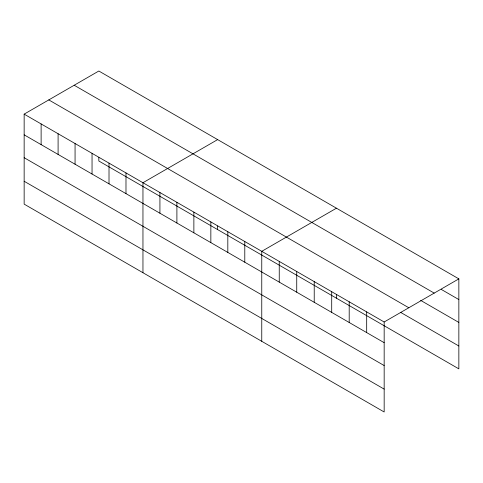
<?xml version="1.0" encoding="UTF-8"?>
<svg xmlns="http://www.w3.org/2000/svg" width="483" height="483" viewBox="0 0 483 483"><rect width="100%" height="100%" fill="white"/><g stroke="black" fill="none" stroke-linecap="round" stroke-linejoin="round"><path stroke-width="0.72" d="M458.85 278.872L384.166 321.992L384.166 411.981L24.15 204.128L24.15 114.133L98.834 71.019L458.85 278.872L458.85 368.867L98.834 161.008L98.834 157.44M217.64 139.611L142.956 182.725L142.956 272.72M336.446 208.203L261.762 251.317L261.762 341.312M441.365 289.468L458.85 299.563M74.189 85.243L434.205 293.103M420.639 300.372L458.85 322.433M48.795 99.909L408.811 307.762M400.564 312.344L458.85 345.997M24.15 114.133L384.166 321.992M24.15 134.829L384.166 342.682M24.15 157.7L384.166 365.553M24.15 181.258L384.166 389.111M366.682 311.891L366.682 332.588M349.197 301.797L349.197 322.487M336.446 294.624L336.446 298.192M331.706 291.702L331.706 312.392M314.222 281.607L314.222 302.298M296.737 271.512L296.737 292.203M279.246 261.418L279.246 282.108M244.79 241.518L244.79 262.215M227.819 231.719L227.819 252.416M217.64 226.032L217.64 229.6M210.848 221.92L210.848 242.617M193.87 212.122L193.87 232.818M176.899 202.323L176.899 223.019M159.927 192.524L159.927 213.22M125.985 172.926L125.985 193.623M109.013 163.127L109.013 183.824M92.042 153.328L92.042 174.025M75.064 143.529L75.064 164.226M58.093 133.731L58.093 154.427M41.121 123.932L41.121 144.628"/></g></svg>
